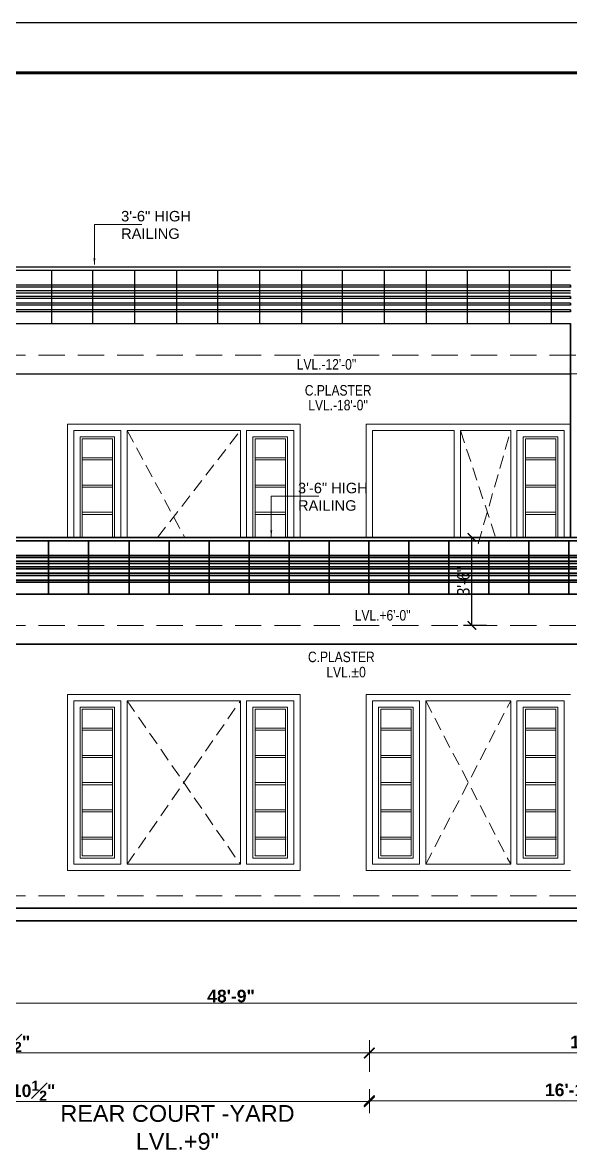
# Model space of a CAD drawing. Header units: feet. Extents: x 18471 to 30550, y -13540 to -11719.
# Drawn here: x 18768 to 19030, y -12388 to -11850 of the extents above; entities that cross this region are included whole.
import ezdxf

# ---------------------------------------------------------------- set-up
doc = ezdxf.new("R2010")
doc.units = ezdxf.units.FT
doc.header["$MEASUREMENT"] = 0
doc.header["$PDMODE"] = 2
doc.linetypes.add('DASHED', pattern=[0.75, 0.5, -0.25])
doc.linetypes.add('HIDDEN', pattern=[0.375, 0.25, -0.125])
doc.layers.get('0').update_dxf_attribs({"lineweight": 30})
doc.layers.add('BLK_1_PARAPET_HT', color=2, linetype='Continuous', plot=False)
for name, color, linetype, lineweight in [('DIM', 7, 'Continuous', 18), ('DOOR', 32, 'Continuous', 13), ('ELEVATION', 7, 'Continuous', 30), ('HATCH', 9, 'Continuous', 20), ('RAILING', 210, 'Continuous', 25), ('SANIT_FIXTURES', 13, 'Continuous', 15), ('SPECS', 7, 'Continuous', 13), ('TEXT', 7, 'Continuous', 30), ('WALL', 10, 'Continuous', 30)]:
    doc.layers.add(name, color=color, linetype=linetype, lineweight=lineweight)
doc.layers.add('Text F.F', color=7, linetype='Continuous')
doc.styles.add('AR. TEXT 01', font='arialbd.ttf')
doc.styles.add('DIM TEXT', font='GOTHIC.TTF', dxfattribs={"height": 5})
doc.styles.get("Standard").update_dxf_attribs({"font": 'ARIALN.TTF'})
doc.styles.add('TEX02', font='GARA.TTF')
doc.dimstyles.new('DIM 50', dxfattribs={"dimtxt": 6, "dimasz": 3, "dimexe": 6, "dimexo": 4, "dimgap": 0.3125, "dimtad": 1, "dimzin": 3, "dimdsep": 46, "dimlunit": 4, "dimtxsty": 'AR. TEXT 01', "dimblk": 'DOT', "dimcen": 0.09, "dimclrd": 5, "dimclre": 5, "dimclrt": 5, "dimazin": 0, "dimtfac": 0.8, "dimtofl": 0, "dimtmove": 1, "dimatfit": 3, "dimfxl": 6, "dimfxlon": 1, "dimfrac": 1, "dimtolj": 1, "dimtzin": 0, "dimlwd": -1, "dimlwe": -1, "dimarcsym": 1})
doc.dimstyles.new('DIM STYLE', dxfattribs={"dimtxt": 5, "dimasz": 3, "dimexe": 0, "dimexo": 0, "dimgap": 1.5, "dimtad": 1, "dimdec": 4, "dimzin": 3, "dimdsep": 46, "dimlunit": 4, "dimtxsty": 'DIM TEXT', "dimblk": 'ARCHTICK', "dimcen": 0, "dimdle": 1, "dimclrd": 256, "dimclre": 253, "dimclrt": 256, "dimadec": 0, "dimazin": 0, "dimtfac": 0.75, "dimtdec": 4, "dimtofl": 0, "dimtmove": 1, "dimatfit": 3, "dimfxl": 1, "dimfrac": 1, "dimtolj": 1, "dimtzin": 0, "dimlwd": -1, "dimlwe": -1, "dimarcsym": 0})
doc.dimstyles.get("Standard").update_dxf_attribs({"dimtxt": 6, "dimasz": 4, "dimexe": 4, "dimexo": 4, "dimgap": 1, "dimtad": 1, "dimdec": 1, "dimzin": 3, "dimdsep": 46, "dimlunit": 4, "dimtxsty": 'Standard', "dimblk": 'ARCHTICK', "dimcen": 0.09, "dimadec": 0, "dimazin": 0, "dimtfac": 1.005, "dimtdec": 1, "dimtofl": 0, "dimtmove": 2, "dimatfit": 3, "dimfxl": 4, "dimfxlon": 1, "dimtolj": 1, "dimtzin": 0, "dimarcsym": 0})

# ---------------------------------------------------------------- blocks, each defined once
blk = doc.blocks.new('_ArchTick')
at = {"color": 0, "linetype": 'ByBlock', "const_width": 0.15}
blk.add_lwpolyline([(-0.5, -0.5), (0.5, 0.5)], dxfattribs=at)
blk = doc.blocks.new('*D80')
at = {"layer": 'BLK_1_PARAPET_HT', "color": 0, "lineweight": -2, "transparency": 16777216}
for p, q in [((18989.54, -12095.23), (18978.54, -12095.23)), ((18982.54, -12137.23), (18982.54, -12095.23)), ((18989.54, -12137.23), (18978.54, -12137.23))]:
    blk.add_line(p, q, dxfattribs=at)
at = {"layer": 'Defpoints', "color": 0, "transparency": 16777216}
for p in [(18982.54, -12095.23), (19005.36, -12095.23), (18996.36, -12137.23)]:
    blk.add_point(p, dxfattribs=at)
at = {"layer": 'BLK_1_PARAPET_HT', "color": 0, "lineweight": -2, "transparency": 16777216, "xscale": 4, "yscale": 4, "zscale": 4}
for p, rotation in [((18982.54, -12095.23), 90), ((18982.54, -12137.23), 270)]:
    blk.add_blockref('_ArchTick', p, dxfattribs=dict(at, rotation=rotation))
at = {"layer": 'BLK_1_PARAPET_HT', "color": 0, "transparency": 16777216, "insert": (18978.48, -12116.23), "char_height": 6, "attachment_point": 5, "rotation": 90}
blk.add_mtext('\\A1;3\'-6"', dxfattribs=at)
blk = doc.blocks.new('*D255')
at = {"layer": 'Defpoints', "color": 0, "transparency": 16777216}
for p in [(18933.58, -12341.23), (18933.58, -12448.78), (19160.08, -12448.78)]:
    blk.add_point(p, dxfattribs=at)
at = {"layer": 'DIM', "ltscale": 5, "transparency": 16777216}
for p, q in [((18933.58, -12350.23), (18933.58, -12335.23)), ((19160.08, -12350.23), (19160.08, -12335.23)), ((19160.08, -12341.23), (18933.58, -12341.23))]:
    blk.add_line(p, q, dxfattribs=at)
at = {"layer": 'DIM', "transparency": 16777216, "xscale": 5, "yscale": 5, "zscale": 5, "rotation": 180}
blk.add_blockref('_ArchTick', (18933.58, -12341.23), dxfattribs=at)
at = {"layer": 'DIM', "transparency": 16777216, "xscale": 5, "yscale": 5, "zscale": 5}
blk.add_blockref('_ArchTick', (19160.08, -12341.23), dxfattribs=at)
at = {"layer": 'DIM', "transparency": 16777216, "insert": (19046.83, -12336.04), "char_height": 6, "attachment_point": 5, "style": 'AR. TEXT 01'}
blk.add_mtext('\\A1;18\'-10{\\H0.800000x;\\S1#2;}"', dxfattribs=at)
blk = doc.blocks.new('*D256')
at = {"layer": 'Defpoints', "color": 0, "transparency": 16777216}
for p in [(18575.08, -12341.23), (18933.58, -12448.78), (18575.08, -12493.78)]:
    blk.add_point(p, dxfattribs=at)
at = {"layer": 'DIM', "ltscale": 5, "transparency": 16777216}
for p, q in [((18575.08, -12350.23), (18575.08, -12335.23)), ((18933.58, -12350.23), (18933.58, -12335.23)), ((18933.58, -12341.23), (18575.08, -12341.23))]:
    blk.add_line(p, q, dxfattribs=at)
at = {"layer": 'DIM', "transparency": 16777216, "xscale": 5, "yscale": 5, "zscale": 5, "rotation": 180}
blk.add_blockref('_ArchTick', (18575.08, -12341.23), dxfattribs=at)
at = {"layer": 'DIM', "transparency": 16777216, "xscale": 5, "yscale": 5, "zscale": 5}
blk.add_blockref('_ArchTick', (18933.58, -12341.23), dxfattribs=at)
at = {"layer": 'DIM', "transparency": 16777216, "insert": (18754.33, -12336.04), "char_height": 6, "attachment_point": 5, "style": 'AR. TEXT 01'}
blk.add_mtext('\\A1;29\'-10{\\H0.800000x;\\S1#2;}"', dxfattribs=at)
blk = doc.blocks.new('*D293')
at = {"layer": 'Defpoints', "color": 0, "transparency": 16777216}
for p in [(19160.08, -12317.55), (18575.08, -12342.78), (19160.08, -12342.78)]:
    blk.add_point(p, dxfattribs=at)
at = {"layer": 'DIM', "ltscale": 5, "transparency": 16777216}
for p, q in [((18575.08, -12326.55), (18575.08, -12311.55)), ((19160.08, -12326.55), (19160.08, -12311.55)), ((18575.08, -12317.55), (19160.08, -12317.55))]:
    blk.add_line(p, q, dxfattribs=at)
at = {"layer": 'DIM', "transparency": 16777216, "xscale": 5, "yscale": 5, "zscale": 5, "rotation": 180}
blk.add_blockref('_ArchTick', (18575.08, -12317.55), dxfattribs=at)
at = {"layer": 'DIM', "transparency": 16777216, "xscale": 5, "yscale": 5, "zscale": 5}
blk.add_blockref('_ArchTick', (19160.08, -12317.55), dxfattribs=at)
at = {"layer": 'DIM', "transparency": 16777216, "insert": (18867.58, -12314.17), "char_height": 6, "attachment_point": 5, "style": 'AR. TEXT 01'}
blk.add_mtext('\\A1;48\'-9"', dxfattribs=at)
blk = doc.blocks.new('*D316')
at = {"layer": 'Defpoints', "color": 0, "transparency": 16777216}
for p in [(18599.08, -12359.75), (18933.58, -12364.47), (18933.58, -12369.28)]:
    blk.add_point(p, dxfattribs=at)
at = {"layer": 'DIM', "ltscale": 5, "transparency": 16777216}
for p, q in [((18933.58, -12365.28), (18933.58, -12358.47)), ((18599.08, -12363.75), (18599.08, -12370.47)), ((18599.08, -12364.47), (18933.58, -12364.47))]:
    blk.add_line(p, q, dxfattribs=at)
at = {"layer": 'DIM', "transparency": 16777216, "xscale": 5, "yscale": 5, "zscale": 5, "rotation": 180}
blk.add_blockref('_ArchTick', (18599.08, -12364.47), dxfattribs=at)
at = {"layer": 'DIM', "transparency": 16777216, "xscale": 5, "yscale": 5, "zscale": 5}
blk.add_blockref('_ArchTick', (18933.58, -12364.47), dxfattribs=at)
at = {"layer": 'DIM', "transparency": 16777216, "insert": (18766.33, -12359.29), "char_height": 6, "attachment_point": 5, "style": 'AR. TEXT 01'}
blk.add_mtext('\\A1;27\'-10{\\H0.800000x;\\S1#2;}"', dxfattribs=at)
blk = doc.blocks.new('*D318')
at = {"layer": 'Defpoints', "color": 0, "transparency": 16777216}
for p in [(18933.58, -12358.47), (19136.02, -12358.47), (19136.02, -12364.06)]:
    blk.add_point(p, dxfattribs=at)
at = {"layer": 'DIM', "ltscale": 5, "transparency": 16777216}
for p, q in [((18933.58, -12362.47), (18933.58, -12370.06)), ((19136.02, -12362.47), (19136.02, -12370.06)), ((18933.58, -12364.06), (19136.02, -12364.06))]:
    blk.add_line(p, q, dxfattribs=at)
at = {"layer": 'DIM', "transparency": 16777216, "xscale": 5, "yscale": 5, "zscale": 5, "rotation": 180}
blk.add_blockref('_ArchTick', (18933.58, -12364.06), dxfattribs=at)
at = {"layer": 'DIM', "transparency": 16777216, "xscale": 5, "yscale": 5, "zscale": 5}
blk.add_blockref('_ArchTick', (19136.02, -12364.06), dxfattribs=at)
at = {"layer": 'DIM', "transparency": 16777216, "insert": (19034.8, -12358.88), "char_height": 6, "attachment_point": 5, "style": 'AR. TEXT 01'}
blk.add_mtext('\\A1;16\'-10{\\H0.800000x;\\S1#2;}"', dxfattribs=at)

msp = doc.modelspace()

# ---------------------------------------------------------------- linework, layer by layer
at = {"color": 3, "lineweight": 25}
msp.add_line((18470.869, -11849.532), (20330.869, -11849.532), dxfattribs=at)
at = {"layer": 'DOOR', "ltscale": 5}
for p, q in [((18656.032, -11993.16), (19029.532, -11993.16)), ((18815.032, -12044.234), (18792.532, -12044.234)), ((18792.532, -12095.234), (18792.532, -12044.234)), ((18815.032, -12044.234), (18815.032, -12095.234)), ((18872.032, -12044.234), (18818.032, -12044.234)), ((18818.032, -12044.234), (18818.032, -12095.234)), ((18872.032, -12044.234), (18872.032, -12095.234)), ((18897.532, -12044.234), (18875.032, -12044.234)), ((18875.032, -12044.234), (18875.032, -12095.234)), ((18897.532, -12095.234), (18897.532, -12044.234)), ((18900.532, -12095.234), (18900.532, -12041.234)), ((18974.032, -12044.234), (18935.032, -12044.234)), ((18935.032, -12095.234), (18935.032, -12044.234)), ((18974.032, -12044.234), (18974.032, -12095.234)), ((19001.032, -12044.234), (18977.032, -12044.234)), ((18977.032, -12044.234), (18977.032, -12095.234)), ((19001.032, -12044.234), (19001.032, -12095.234)), ((19026.532, -12044.234), (19004.032, -12044.234)), ((19004.032, -12044.234), (19004.032, -12095.234)), ((19026.532, -12095.234), (19026.532, -12044.234)), ((18815.032, -12173.234), (18792.532, -12173.234)), ((18792.532, -12251.234), (18792.532, -12173.234)), ((18815.032, -12173.234), (18815.032, -12251.234)), ((18872.032, -12173.234), (18818.032, -12173.234)), ((18818.032, -12173.234), (18818.032, -12251.234)), ((18872.032, -12173.234), (18872.032, -12251.234)), ((18897.532, -12173.234), (18875.032, -12173.234)), ((18875.032, -12173.234), (18875.032, -12251.234)), ((18897.532, -12251.234), (18897.532, -12173.234)), ((18900.532, -12254.234), (18900.532, -12170.234)), ((18957.532, -12173.234), (18935.032, -12173.234)), ((18935.032, -12251.234), (18935.032, -12173.234)), ((18957.532, -12173.234), (18957.532, -12251.234)), ((19001.032, -12173.234), (18960.532, -12173.234)), ((18960.532, -12173.234), (18960.532, -12251.234)), ((19001.032, -12173.234), (19001.032, -12251.234)), ((19026.532, -12173.234), (19004.032, -12173.234)), ((19004.032, -12173.234), (19004.032, -12251.234)), ((19026.532, -12251.234), (19026.532, -12173.234)), ((18792.532, -12251.234), (18815.032, -12251.234)), ((18818.032, -12251.234), (18872.032, -12251.234)), ((18875.032, -12251.234), (18897.532, -12251.234)), ((18935.032, -12251.234), (18957.532, -12251.234)), ((18960.532, -12251.234), (19001.032, -12251.234)), ((19004.032, -12251.234), (19026.532, -12251.234))]:
    msp.add_line(p, q, dxfattribs=at)
for points in [[(18789.532, -12095.234), (18789.532, -12041.234), (18900.532, -12041.234)], [(18932.032, -12095.234), (18932.032, -12041.234), (19029.532, -12041.234)], [(18795.532, -12095.234), (18795.532, -12047.234), (18812.032, -12047.234), (18812.032, -12095.234)], [(18796.532, -12095.234), (18796.532, -12048.234), (18811.032, -12048.234), (18811.032, -12095.234)], [(18894.532, -12095.234), (18894.532, -12047.234), (18878.032, -12047.234), (18878.032, -12095.234)], [(18893.532, -12095.234), (18893.532, -12048.234), (18879.032, -12048.234), (18879.032, -12095.234)], [(19023.532, -12095.234), (19023.532, -12047.234), (19007.032, -12047.234), (19007.032, -12095.234)], [(19022.532, -12095.234), (19022.532, -12048.234), (19008.032, -12048.234), (19008.032, -12095.234)], [(18796.532, -12057.234), (18811.032, -12057.234)], [(18796.532, -12058.234), (18811.032, -12058.234)], [(18893.532, -12057.234), (18879.032, -12057.234)], [(18893.532, -12058.234), (18879.032, -12058.234)], [(19022.532, -12057.234), (19008.032, -12057.234)], [(19022.532, -12058.234), (19008.032, -12058.234)], [(18796.532, -12070.234), (18811.032, -12070.234)], [(18796.532, -12071.234), (18811.032, -12071.234)], [(18893.532, -12070.234), (18879.032, -12070.234)], [(18893.532, -12071.234), (18879.032, -12071.234)], [(19022.532, -12070.234), (19008.032, -12070.234)], [(19022.532, -12071.234), (19008.032, -12071.234)], [(18796.433, -12083.234), (18810.933, -12083.234)], [(18893.63, -12083.234), (18879.13, -12083.234)], [(19022.63, -12083.234), (19008.13, -12083.234)], [(18796.433, -12084.234), (18810.933, -12084.234)], [(18893.63, -12084.234), (18879.13, -12084.234)], [(19022.63, -12084.234), (19008.13, -12084.234)], [(18900.532, -12254.234), (18789.532, -12254.234), (18789.532, -12170.234), (18900.532, -12170.234)], [(19029.532, -12254.234), (18932.032, -12254.234), (18932.032, -12170.234), (19029.532, -12170.234)], [(18796.532, -12186.234), (18811.032, -12186.234)], [(18796.532, -12187.234), (18811.032, -12187.234)], [(18893.532, -12186.234), (18879.032, -12186.234)], [(18893.532, -12187.234), (18879.032, -12187.234)], [(18939.032, -12186.234), (18953.532, -12186.234)], [(18939.032, -12187.234), (18953.532, -12187.234)], [(19022.532, -12186.234), (19008.032, -12186.234)], [(19022.532, -12187.234), (19008.032, -12187.234)], [(18796.532, -12199.234), (18811.032, -12199.234)], [(18796.532, -12200.234), (18811.032, -12200.234)], [(18893.532, -12199.234), (18879.032, -12199.234)], [(18893.532, -12200.234), (18879.032, -12200.234)], [(18939.032, -12199.234), (18953.532, -12199.234)], [(18939.032, -12200.234), (18953.532, -12200.234)], [(19022.532, -12199.234), (19008.032, -12199.234)], [(19022.532, -12200.234), (19008.032, -12200.234)], [(18796.433, -12212.234), (18810.933, -12212.234)], [(18893.63, -12212.234), (18879.13, -12212.234)], [(18938.933, -12212.234), (18953.433, -12212.234)], [(19022.63, -12212.234), (19008.13, -12212.234)], [(18796.433, -12213.234), (18810.933, -12213.234)], [(18893.63, -12213.234), (18879.13, -12213.234)], [(18938.933, -12213.234), (18953.433, -12213.234)], [(19022.63, -12213.234), (19008.13, -12213.234)], [(18796.335, -12225.234), (18810.835, -12225.234)], [(18796.335, -12226.234), (18810.835, -12226.234)], [(18893.728, -12225.234), (18879.228, -12225.234)], [(18893.728, -12226.234), (18879.228, -12226.234)], [(18938.835, -12225.234), (18953.335, -12225.234)], [(18938.835, -12226.234), (18953.335, -12226.234)], [(19022.728, -12225.234), (19008.228, -12225.234)], [(19022.728, -12226.234), (19008.228, -12226.234)], [(18796.237, -12238.234), (18810.737, -12238.234)], [(18796.237, -12239.234), (18810.737, -12239.234)], [(18893.826, -12238.234), (18879.326, -12238.234)], [(18893.826, -12239.234), (18879.326, -12239.234)], [(18938.737, -12238.234), (18953.237, -12238.234)], [(18938.737, -12239.234), (18953.237, -12239.234)], [(19022.826, -12238.234), (19008.326, -12238.234)], [(19022.826, -12239.234), (19008.326, -12239.234)]]:
    msp.add_lwpolyline(points, dxfattribs=at)
at = {"layer": 'DOOR', "linetype": 'HIDDEN', "ltscale": 25}
for points in [[(18818.032, -12044.234), (18845.493, -12095.234)], [(18832.57, -12095.234), (18872.032, -12044.234)], [(18977.032, -12044.234), (18993.878, -12095.234)], [(18985.529, -12098.309), (19001.032, -12044.234)], [(18818.032, -12173.234), (18872.032, -12251.234)], [(18818.032, -12251.234), (18872.032, -12173.234)], [(18960.532, -12173.234), (19001.032, -12251.234)], [(18960.532, -12251.234), (19001.032, -12173.234)]]:
    msp.add_lwpolyline(points, dxfattribs=at)
at = {"layer": 'DOOR', "ltscale": 5}
for points in [[(18795.532, -12176.234), (18812.032, -12176.234), (18812.032, -12248.234), (18795.532, -12248.234)], [(18796.532, -12177.234), (18811.032, -12177.234), (18811.032, -12247.234), (18796.532, -12247.234)], [(18878.032, -12248.234), (18894.532, -12248.234), (18894.532, -12176.234), (18878.032, -12176.234)], [(18879.032, -12247.234), (18893.532, -12247.234), (18893.532, -12177.234), (18879.032, -12177.234)], [(18938.032, -12176.234), (18954.532, -12176.234), (18954.532, -12248.234), (18938.032, -12248.234)], [(18939.032, -12177.234), (18953.532, -12177.234), (18953.532, -12247.234), (18939.032, -12247.234)], [(19007.032, -12248.234), (19023.532, -12248.234), (19023.532, -12176.234), (19007.032, -12176.234)], [(19008.032, -12247.234), (19022.532, -12247.234), (19022.532, -12177.234), (19008.032, -12177.234)]]:
    msp.add_lwpolyline(points, close=True, dxfattribs=at)
at = {"layer": 'ELEVATION', "ltscale": 5}
for p, q in [((19029.532, -11975.933), (19029.532, -11974.859)), ((19029.532, -11981.339), (19029.532, -11980.265)), ((19029.532, -11984.309), (19029.532, -11983.358)), ((18762.532, -12272.234), (19149.532, -12272.234)), ((18490.858, -12278.234), (19272.3, -12278.234))]:
    msp.add_line(p, q, dxfattribs=at)
at = {"layer": 'ELEVATION', "lineweight": 35, "ltscale": 5}
for p, q in [((19029.532, -11984.358), (19029.532, -11984.309)), ((19029.532, -11987.567), (19029.532, -11986.567)), ((19029.532, -12095.234), (19029.532, -11993.16)), ((18762.532, -12122.309), (19149.532, -12122.309)), ((18762.532, -12146.234), (19149.532, -12146.234))]:
    msp.add_line(p, q, dxfattribs=at)
at = {"layer": 'ELEVATION', "lineweight": 25, "ltscale": 5}
for p, q in [((18656.032, -11993.16), (19029.532, -11993.16)), ((19029.532, -12008.234), (19029.532, -12008.234)), ((18762.532, -12017.234), (19029.532, -12017.234))]:
    msp.add_line(p, q, dxfattribs=at)
at = {"layer": 'HATCH', "linetype": 'DASHED', "ltscale": 25}
for p, q in [((18588.286, -12008.234), (19249.795, -12008.234)), ((18588.286, -12017.234), (19029.532, -12017.234)), ((18588.286, -12137.234), (19249.795, -12137.234)), ((18588.286, -12146.234), (19249.795, -12146.234)), ((18588.286, -12266.234), (19249.795, -12266.234))]:
    msp.add_line(p, q, dxfattribs=at)
at = {"layer": 'RAILING'}
for p, q in [((19029.532, -11966.234), (18656.032, -11966.234)), ((19029.532, -11967.809), (18656.032, -11967.809)), ((18781.987, -11967.66), (18781.987, -11993.16)), ((18801.487, -11967.66), (18801.487, -11993.16)), ((18821.529, -11967.66), (18821.529, -11993.16)), ((18841.572, -11967.66), (18841.572, -11993.16)), ((18861.072, -11967.66), (18861.072, -11993.16)), ((18881.114, -11967.66), (18881.114, -11993.16)), ((18901.157, -11967.66), (18901.157, -11993.16)), ((18920.657, -11967.66), (18920.657, -11993.16)), ((18940.699, -11967.66), (18940.699, -11993.16)), ((18960.742, -11967.66), (18960.742, -11993.16)), ((18980.242, -11967.66), (18980.242, -11993.16)), ((19000.284, -11967.66), (19000.284, -11993.16)), ((19020.327, -11967.66), (19020.327, -11993.16)), ((19029.532, -11974.859), (18656.032, -11974.859)), ((19029.532, -11975.859), (18656.032, -11975.859)), ((19029.532, -11977.606), (18656.032, -11977.606)), ((19029.532, -11978.606), (18656.032, -11978.606)), ((19029.532, -11980.265), (18656.032, -11980.265)), ((19029.532, -11981.265), (18656.032, -11981.265)), ((19029.569, -11983.358), (18656.032, -11983.358)), ((19029.569, -11984.358), (18656.032, -11984.358)), ((19029.569, -11986.567), (18656.032, -11986.567)), ((19029.569, -11987.567), (18656.032, -11987.567))]:
    msp.add_line(p, q, dxfattribs=at)
at = {"layer": 'RAILING', "lineweight": 30}
for p, q in [((18762.532, -12095.234), (19149.532, -12095.234)), ((19149.532, -12096.809), (18762.532, -12096.809)), ((18780.532, -12096.809), (18780.532, -12122.309)), ((18799.603, -12096.809), (18799.603, -12122.309)), ((18814.166, -12096.809), (18815.666, -12096.809)), ((18818.986, -12096.809), (18818.986, -12122.309)), ((18838.057, -12096.809), (18838.057, -12122.309)), ((18857.129, -12096.809), (18857.129, -12122.309)), ((18876.2, -12096.809), (18876.2, -12122.309)), ((18895.272, -12096.809), (18895.272, -12122.309)), ((18914.343, -12096.809), (18914.343, -12122.309)), ((18933.415, -12096.809), (18933.415, -12122.309)), ((18952.486, -12096.809), (18952.486, -12122.309)), ((18971.558, -12096.809), (18971.558, -12122.309)), ((18990.629, -12096.809), (18990.629, -12122.309)), ((19009.701, -12096.809), (19009.701, -12122.309)), ((19028.772, -12096.809), (19028.772, -12122.309)), ((18762.532, -12103.859), (19149.532, -12103.859)), ((18762.532, -12104.859), (19149.532, -12104.859)), ((18762.532, -12106.606), (19149.532, -12106.606)), ((18762.532, -12107.606), (19149.532, -12107.606)), ((18762.532, -12109.265), (19149.532, -12109.265)), ((18762.532, -12110.265), (19149.532, -12110.265)), ((18762.532, -12112.358), (19149.532, -12112.358)), ((18762.532, -12113.358), (19149.532, -12113.358)), ((18762.532, -12115.567), (19149.532, -12115.567)), ((18762.532, -12116.567), (19149.532, -12116.567)), ((19149.532, -12122.309), (18762.532, -12122.309))]:
    msp.add_line(p, q, dxfattribs=at)
at = {"layer": 'SANIT_FIXTURES', "ltscale": 5}
msp.add_line((19029.532, -12017.234), (19149.532, -12017.234), dxfattribs=at)
at = {"layer": 'WALL', "color": 35, "linetype": 'Continuous', "lineweight": 60}
msp.add_line((18494.869, -11873.532), (20306.869, -11873.532), dxfattribs=at)

# ---------------------------------------------------------------- texts
at = {"layer": 'TEXT', "char_height": 5, "width": 37.04404, "attachment_point": 1}
for insert in [(18815.137, -11939.418), (18899.54, -12069.154)]:
    msp.add_mtext('{\\fArial|b0|i0|c0|p34;3\'-6" HIGH \\PRAILING}', dxfattribs=dict(at, insert=insert))
at = {"layer": 'TEXT', "insert": (18747.651, -12366.119, 0.958), "char_height": 8, "width": 187.31003, "attachment_point": 1, "style": 'TEX02'}
msp.add_mtext('\\A1;\\pi38.50904;{\\fArial|b0|i0|c0|p34;REAR COURT -YARD\\P\\pi74.4763;LVL.+9"}', dxfattribs=at)
at = {"layer": 'Text F.F', "ltscale": 2, "char_height": 7.5, "width": 255.4182, "attachment_point": 8}
for s, insert in [("\\A1;{\\H0.6667x;LVL.-12'-0''}", (18913.2, -12015.209)), ('\\A1;{\\H0.6667x;C.PLASTER}', (18918.71, -12027.6)), ("\\A1;{\\H0.6667x;LVL.-18'-0''}", (18918.71, -12034.662)), ("\\A1;{\\H0.6667x;LVL.+6'-0''}", (18939.996, -12134.962)), ('\\A1;{\\H0.6667x;C.PLASTER}', (18920.225, -12154.816)), ('\\A1;{\\H0.6667x;LVL.%%P0}', (18922.494, -12162.072))]:
    msp.add_mtext(s, dxfattribs=dict(at, insert=insert))

# ---------------------------------------------------------------- dimensions: what is measured, and where the dimension line sits
at = {"layer": 'BLK_1_PARAPET_HT', "color": 3}
dim = msp.add_linear_dim(base=(18982.539, -12095.234), p1=(18996.364, -12137.234), p2=(19005.364, -12095.234), angle=90, dimstyle='Standard', override={"dimfxl": 7}, dxfattribs=at)
dim.commit()
dim.dimension.update_dxf_attribs({"geometry": '*D80', "text_midpoint": (18978.476, -12116.234)})
at = {"layer": 'DIM', "ltscale": 5}
for base, p1, p2, override, picture, middle in [((19160.081, -12317.548, 0.958), (18575.081, -12342.778, 0.958), (19160.081, -12342.778, 0.958), {"dimtxt": 6, "dimasz": 5, "dimblk": 'ArchTick', "dimclrd": 256, "dimclre": 256, "dimclrt": 256, "dimfxl": 9}, '*D293', (18867.581, -12314.17, 0.958)), ((18575.081, -12341.227, 0.958), (18933.581, -12448.778, 0.958), (18575.081, -12493.778, 0.958), {"dimtxt": 6, "dimasz": 5, "dimblk": 'ArchTick', "dimclrd": 256, "dimclre": 256, "dimclrt": 256, "dimfxl": 9}, '*D256', (18754.331, -12336.043, 0.958)), ((18933.581, -12341.227, 0.958), (19160.081, -12448.778, 0.958), (18933.581, -12448.778, 0.958), {"dimtxt": 6, "dimasz": 5, "dimblk": 'ArchTick', "dimclrd": 256, "dimclre": 256, "dimclrt": 256, "dimfxl": 9}, '*D255', (19046.831, -12336.043, 0.958)), ((18933.581, -12364.472, 0.958), (18599.081, -12359.752, 0.958), (18933.581, -12369.278, 0.958), {"dimasz": 5, "dimblk": 'ArchTick', "dimclrd": 256, "dimclre": 256, "dimclrt": 256, "dimfxl": 9}, '*D316', (18766.331, -12359.294, 0.958)), ((19136.021, -12364.058, 0.958), (18933.581, -12358.472, 0.958), (19136.021, -12358.472, 0.958), {"dimasz": 5, "dimblk": 'ArchTick', "dimclrd": 256, "dimclre": 256, "dimclrt": 256, "dimfxl": 9}, '*D318', (19034.801, -12358.88, 0.958))]:
    dim = msp.add_linear_dim(base=base, p1=p1, p2=p2, dimstyle='DIM 50', override=override, dxfattribs=at)
    dim.commit()
    dim.dimension.update_dxf_attribs({"geometry": picture, "text_midpoint": middle})

# ---------------------------------------------------------------- leaders
at = {"layer": 'SPECS'}
for points in [[(18802.391, -11965.054), (18802.391, -11945.831), (18825.013, -11945.831)], [(18886.794, -12094.79), (18886.794, -12075.567), (18909.417, -12075.567)]]:
    msp.add_leader(points, dimstyle='DIM STYLE', override={"dimtad": 0}, dxfattribs=at)

doc.saveas('drawing.dxf')
